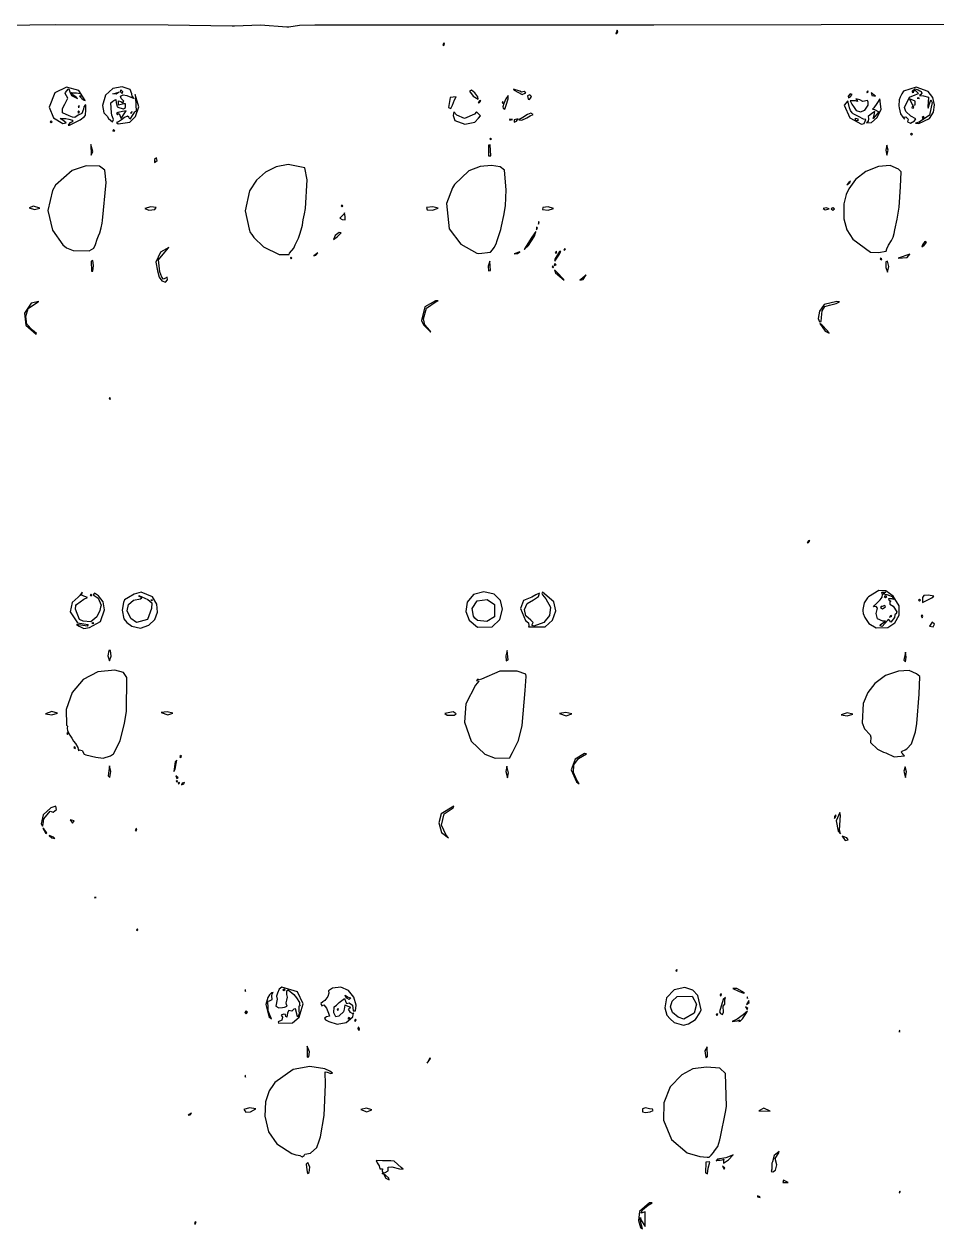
# Model space of a CAD drawing. Extents: x -33 to 316, y 14 to 132.
# Drawn here: x 11.3 to 55, y 74.2 to 131.9 of the extents above; entities that cross this region are included whole.
import ezdxf

# ---------------------------------------------------------------- set-up
doc = ezdxf.new("R2010")
doc.units = 0
doc.layers.add('Layer_1', color=7, linetype='CONTINUOUS')

msp = doc.modelspace()

# ---------------------------------------------------------------- linework, layer by layer
at = {"layer": 'Layer_1', "color": 7}
msp.add_lwpolyline([(10.368854, 131.86031), (12.820149, 131.88821), (18.220422, 131.88121), (21.279005, 131.83351), (21.391319, 131.83427), (22.642384, 131.87517), (23.893998, 131.78747), (23.994667, 131.78347), (24.496181, 131.86507), (25.229365, 131.87597), (41.468275, 131.87197), (57.492859, 131.91157)], dxfattribs=at)
for points in [[(39.749476, 131.52248), (39.712076, 131.62831), (39.655296, 131.44026), (39.749466, 131.52246)], [(31.452143, 130.97714), (31.409813, 131.01444), (31.367483, 130.92474), (31.409813, 130.88744), (31.452143, 130.97714)], [(13.681402, 127.15875), (13.993932, 127.33316), (14.202995, 127.47968), (14.248815, 127.54498), (14.274165, 127.79874), (14.27353, 128.03825), (14.22248, 128.01735), (14.17556, 127.94535), (14.15621, 127.83547), (14.0756, 127.62534), (13.903909, 127.54944), (13.738606, 127.43254), (13.629809, 127.45854), (13.47845, 127.52204), (13.151688, 127.66535), (13.154388, 127.87447), (13.272926, 128.08141), (13.410783, 128.361114), (13.275926, 128.58381), (13.296496, 128.63671), (13.418099, 128.79453), (13.460429, 128.81323), (13.502759, 128.67198), (13.584079, 128.48726), (13.869845, 128.34071), (13.806015, 128.40731), (13.654225, 128.5196), (13.588009, 128.630294), (13.652225, 128.62164), (13.822181, 128.61564), (14.011428, 128.57954), (14.095344, 128.448618), (14.025088, 128.45856), (13.974688, 128.45656), (14.076821, 128.35073), (14.188416, 128.26423), (14.246476, 128.25173), (13.940855, 128.73196), (13.35126, 128.891599), (12.78673, 128.62643), (12.517223, 127.93631), (12.721711, 127.428869), (13.1656, 127.15254), (13.333006, 127.179243), (13.1853, 127.29206), (13.037134, 127.3929), (13.316309, 127.3889), (13.452381, 127.3524), (13.6298, 127.3101), (13.6298, 127.2267), (13.499274, 127.1844), (13.429084, 127.06464), (13.494344, 127.06664), (13.68139, 127.15954)], [(15.600101, 127.33858), (15.547591, 127.46831), (15.520581, 127.54641), (15.500891, 127.66009), (15.466041, 128.14422), (15.557971, 128.21382), (15.619301, 128.25832), (15.708791, 128.29462), (15.727921, 128.13996), (15.77815, 127.946763), (15.905835, 127.90304), (16.074923, 127.85384), (16.169633, 127.92424), (16.169633, 128.08953), (16.093983, 128.08653), (15.841744, 128.02473), (15.832144, 128.24127), (15.94953, 128.20767), (16.0455, 128.140845), (16.085183, 128.22717), (16.021493, 128.28357), (15.957993, 128.34357), (15.935533, 128.46215), (16.062622, 128.52495), (16.236147, 128.49045), (16.582569, 128.34374), (16.485709, 128.45295), (16.468859, 128.56633), (16.393729, 128.77526), (16.018816, 128.904395), (15.559344, 128.83466), (15.215749, 128.512073), (15.069445, 128.00842), (15.140454, 127.658743), (15.298359, 127.50024), (15.358269, 127.39318), (15.551897, 127.22525), (15.600127, 127.33815)], [(15.928158, 128.66073), (15.955018, 128.76122), (16.032048, 128.68092), (16.005442, 128.58478), (15.928157, 128.66072)], [(33.033526, 128.43059), (32.892175, 128.62095), (32.738175, 128.74963), (32.647597, 128.694283), (32.817395, 128.46045), (33.059444, 128.31086), (33.033524, 128.43059)], [(35.341035, 128.61204), (35.257855, 128.69064), (35.135139, 128.65724), (35.046739, 128.70174), (34.748238, 128.78744), (34.783908, 128.75034), (34.953241, 128.64519), (35.159097, 128.537523), (35.341027, 128.61209)], [(51.729809, 128.66494), (51.711139, 128.70724), (51.666309, 128.66494), (51.684979, 128.62264), (51.729809, 128.66494)], [(53.940799, 127.27768), (54.008749, 127.37088), (53.771369, 127.50164), (53.52493, 127.73037), (53.46789, 127.92417), (53.709356, 128.40381), (53.985483, 128.51792), (54.135462, 128.594569), (54.010333, 128.71894), (53.900804, 128.70834), (53.889183, 128.62457), (53.828834, 128.69224), (53.969055, 128.80894), (54.11894, 128.76264), (54.20497, 128.70734), (54.2698, 128.68964), (54.2955, 128.60494), (54.25317, 128.53794), (54.18514, 128.49644), (54.379814, 128.48164), (54.621089, 128.414058), (54.582942, 127.95238), (54.601892, 127.87778), (54.669682, 128.093), (54.731529, 128.276396), (54.798815, 128.1577), (54.66177, 127.54292), (54.163972, 127.2215), (53.994639, 127.1622), (54.150844, 127.1492), (54.673136, 127.38482), (54.85892, 127.695313), (54.907084, 128.050858), (54.820521, 128.398434), (54.602126, 128.68502), (54.024611, 128.88445), (53.423291, 128.695), (53.336241, 128.56821), (53.267051, 128.40727), (53.205771, 128.29028), (53.192701, 127.9971), (53.209281, 127.903), (53.280601, 127.61615), (53.383297, 127.45193), (53.474997, 127.35603), (53.476097, 127.38073), (53.423177, 127.46113), (53.539594, 127.47013), (53.645791, 127.35938), (53.620101, 127.23509), (53.751639, 127.16869), (53.940835, 127.27764)], [(15.560201, 128.57323), (15.863515, 128.64663), (15.718579, 128.56173), (15.560201, 128.57333)], [(16.370796, 127.21355), (16.656546, 127.47943), (16.80481, 127.95631), (16.634909, 128.5379), (16.656639, 128.36856), (16.685409, 127.73356), (16.593139, 127.67006), (16.524869, 127.57556), (16.381223, 127.35254), (16.322913, 127.44784), (16.265053, 127.49444), (16.12747, 127.43094), (15.979303, 127.31816), (15.84172, 127.23826), (15.746675, 127.202068), (15.82055, 127.12692), (16.370786, 127.21362)], [(31.835128, 128.03309), (31.931018, 128.28547), (32.002468, 128.4204), (31.713175, 128.3983), (31.637355, 127.92265), (31.743812, 127.871728), (31.835119, 128.0331)], [(33.18781, 128.25199), (33.12431, 128.24159), (33.06081, 128.14659), (33.12431, 128.15699), (33.18781, 128.25199)], [(34.231847, 128.20989), (34.210497, 128.15699), (34.231847, 128.10409), (34.231847, 128.20992)], [(34.3895, 128.02555), (34.499401, 128.33738), (34.492901, 128.49585), (34.457621, 128.44255), (34.372951, 128.33635), (34.288281, 128.1145), (34.240771, 127.94553), (34.245971, 127.88203), (34.339113, 127.833049), (34.389528, 128.02556)], [(35.556643, 128.36859), (35.610793, 128.44449), (35.534033, 128.52849), (35.424658, 128.468673), (35.450463, 128.31425), (35.508663, 128.30365), (35.556643, 128.36855)], [(51.539309, 127.15615), (51.592589, 127.25703), (51.6124, 127.349934), (51.503039, 127.35583), (51.266497, 127.47781), (51.017027, 127.60632), (50.967817, 127.65962), (50.882177, 127.76642), (50.839097, 127.89943), (50.755467, 128.2413), (50.586811, 128.02375), (50.845612, 127.42482), (51.412311, 127.12634), (51.539311, 127.15614)], [(50.890394, 128.43869), (50.964017, 128.547396), (50.872564, 128.57265), (50.763785, 128.46387), (50.781536, 128.373064), (50.890399, 128.43867)], [(51.572692, 127.79363), (51.722641, 128.03375), (51.727341, 128.1725), (51.697231, 128.249), (51.469346, 128.2069), (51.336835, 128.2862), (51.13692, 128.3284), (51.19793, 128.2618), (51.21101, 128.1996), (51.11576, 128.2419), (50.859635, 128.2389), (50.941805, 128.07783), (51.052261, 127.92209), (51.159724, 127.76575), (51.360808, 127.70825), (51.572677, 127.79405)], [(51.893843, 127.20178), (52.163392, 127.43084), (52.344455, 127.83135), (52.282615, 128.32635), (52.148985, 128.11468), (51.994985, 127.90302), (51.941475, 127.83802), (52.028845, 127.81982), (52.237806, 127.70802), (51.96874, 127.39599), (52.01344, 127.5559), (52.047416, 127.720384), (51.95285, 127.65962), (51.831967, 127.56432), (51.729808, 127.47962), (51.749488, 127.39492), (51.729808, 127.24675), (51.645138, 127.18045), (51.893838, 127.20175)], [(52.085701, 128.46389), (51.868256, 128.61458), (51.906436, 128.48867), (52.085705, 128.46387)], [(53.976126, 128.21345), (53.707898, 128.33161), (53.856716, 128.03384), (53.982703, 128.052016), (53.976126, 128.21345)], [(54.185143, 128.34289), (54.119443, 128.38479), (54.079603, 128.36819), (54.185136, 128.34299)], [(13.968277, 127.71523), (13.925947, 127.75503), (13.883617, 127.68903), (13.925947, 127.64923), (13.968277, 127.71523)], [(13.951721, 128.01849), (13.908481, 127.93959), (13.959471, 127.93942), (13.951671, 128.01842)], [(16.000277, 127.44559), (16.113607, 127.61448), (16.19515, 127.755286), (16.033387, 127.72963), (15.820361, 127.68423), (15.746281, 127.63043), (15.788611, 127.56423), (15.830941, 127.60903), (15.873271, 127.62773), (15.915601, 127.49823), (15.957931, 127.3949), (16.000261, 127.4455)], [(16.487626, 127.72633), (16.407046, 127.64183), (16.468936, 127.65413), (16.487626, 127.72643)], [(32.88886, 127.21755), (33.077531, 127.40846), (33.162981, 127.52291), (33.073031, 127.61281), (32.983081, 127.70271), (32.884351, 127.59739), (32.397979, 127.38971), (32.036397, 127.5435), (31.886601, 127.70696), (31.867221, 127.54098), (31.943741, 127.28958), (32.416548, 127.123353), (32.888841, 127.21748)], [(35.3814, 127.41619), (35.548625, 127.52203), (35.681785, 127.58133), (35.584045, 127.64063), (35.413539, 127.57923), (35.198969, 127.43332), (35.007969, 127.32965), (35.153062, 127.31045), (35.381404, 127.41628)], [(53.907741, 127.94889), (53.842861, 127.96419), (53.827541, 127.89929), (53.892421, 127.88399), (53.907741, 127.94889)], [(12.656143, 127.22566), (12.613813, 127.26796), (12.571483, 127.22566), (12.613813, 127.18336), (12.656143, 127.22566)], [(34.700799, 127.34139), (34.550384, 127.35599), (34.564844, 127.30819), (34.700799, 127.34139)], [(34.96581, 127.37206), (34.7797, 127.32766), (34.784201, 127.217821), (34.885609, 127.26306), (34.965809, 127.37208)], [(51.118821, 127.29664), (51.128966, 127.398129), (51.235889, 127.37394), (51.229489, 127.27173), (51.118775, 127.29663)], [(54.417776, 127.43759), (54.377936, 127.47989), (54.311936, 127.43759), (54.351766, 127.39529), (54.417766, 127.43759)], [(15.66181, 126.79782), (15.59831, 126.86002), (15.56303, 126.78822), (15.66181, 126.79822)], [(33.69581, 126.39768), (33.65348, 126.44248), (33.61115, 126.42378), (33.65348, 126.37898), (33.69581, 126.39768)], [(53.846476, 126.63302), (53.804146, 126.67532), (53.761816, 126.63302), (53.804146, 126.59072), (53.846476, 126.63302)], [(14.608925, 125.81072), (14.518885, 126.14619), (14.529235, 125.62751), (14.608915, 125.81072)], [(33.658992, 125.6064), (33.633152, 126.12429), (33.543762, 126.11829), (33.553812, 125.6066), (33.658993, 125.60599)], [(52.682309, 125.87102), (52.629389, 126.11443), (52.576469, 125.87102), (52.629389, 125.6276), (52.682309, 125.87102)], [(17.69381, 125.38414), (17.648319, 125.508378), (17.558813, 125.42584), (17.567213, 125.27808), (17.693828, 125.38415)], [(14.434143, 121.05066), (14.656944, 121.18642), (14.731024, 121.36302), (14.815144, 121.61214), (14.878644, 121.7642), (14.942144, 121.91966), (15.009284, 122.15225), (15.053384, 122.37019), (15.064704, 122.50283), (15.24142, 124.32891), (15.186461, 124.923004), (14.921507, 125.10399), (14.282241, 125.130396), (13.614169, 124.9055), (12.823793, 124.18944), (12.671143, 123.94437), (12.444474, 122.99143), (12.672226, 122.042779), (13.176375, 121.33403), (13.33982, 121.1991), (13.65732, 121.06328), (14.43414, 121.05068)], [(23.959143, 120.87584), (24.010533, 120.88084), (24.015633, 120.94164), (24.223681, 121.18299), (24.297761, 121.33811), (24.372891, 121.50516), (24.457701, 121.66222), (24.523341, 121.84575), (24.587731, 122.05472), (24.640711, 122.28028), (24.660121, 122.42911), (24.675841, 122.54392), (24.742921, 122.82238), (24.787691, 123.08161), (24.861421, 124.45018), (24.755588, 125.032), (23.95909, 125.18171), (23.381042, 125.069537), (22.866228, 124.81395), (22.435747, 124.429251), (22.110703, 123.92974), (21.906804, 122.96269), (22.089075, 122.08959), (22.138755, 121.9374), (22.223425, 121.82776), (22.308095, 121.69325), (22.775598, 121.23536), (23.535762, 120.87512), (23.959095, 120.87563)], [(33.649776, 120.98816), (33.738146, 121.10055), (33.824726, 121.20755), (33.916886, 121.38367), (33.965586, 121.54616), (34.136998, 122.06636), (34.175258, 122.24045), (34.28723, 122.73834), (34.35864, 123.20401), (34.40286, 123.97947), (34.32186, 124.920209), (34.102132, 125.077452), (33.694467, 125.13788), (33.158065, 125.09874), (32.6147, 124.87576), (31.917805, 124.22197), (31.821485, 124.0645), (31.534206, 123.31715), (31.674525, 122.11014), (32.220726, 121.36446), (32.990477, 120.94646), (33.088217, 120.92556), (33.649772, 120.98816)], [(52.593841, 121.04036), (52.617881, 121.15097), (52.700771, 121.31694), (52.851016, 121.54932), (52.922986, 121.71018), (52.981716, 121.88578), (53.010846, 122.06057), (53.120782, 122.56857), (53.210432, 123.14472), (53.278902, 124.11373), (53.303062, 124.8334), (53.178442, 124.96721), (52.782278, 125.137424), (52.220323, 125.089611), (51.62274, 124.855426), (51.119691, 124.46652), (50.804536, 124.02089), (50.669849, 123.74552), (50.559185, 123.30716), (50.556585, 122.58083), (50.712629, 122.052863), (50.999036, 121.6105), (51.839966, 120.99029), (52.220708, 120.96479), (52.593885, 121.04029)], [(50.84674, 124.31758), (50.877654, 124.38833), (50.80464, 124.32978), (50.71381, 124.21087), (50.846741, 124.31753)], [(12.063477, 123.09356), (11.767715, 123.18646), (11.563529, 123.10866), (11.806374, 123.03456), (12.063477, 123.09356)], [(17.569591, 123.03616), (17.633637, 123.129365), (17.37631, 123.16167), (17.101143, 123.07697), (17.294425, 122.99227), (17.569591, 123.03607)], [(26.58381, 123.20403), (26.54148, 123.24633), (26.49915, 123.20403), (26.54148, 123.16173), (26.58381, 123.20403)], [(31.147906, 123.08756), (30.886244, 123.16166), (30.58431, 123.11936), (30.613139, 123.021194), (30.873324, 123.00102), (31.147906, 123.08762)], [(36.659143, 123.07696), (36.407641, 123.16166), (36.157079, 123.130823), (36.129976, 123.03466), (36.407641, 122.99236), (36.659143, 123.07706)], [(49.85744, 123.06896), (49.722502, 123.11926), (49.575077, 123.081548), (49.666062, 123.02246), (49.857443, 123.06906)], [(50.121143, 123.05576), (50.036473, 123.11926), (49.951803, 123.05576), (50.036473, 122.99226), (50.121143, 123.05576)], [(26.695515, 122.69598), (26.663045, 122.86531), (26.626135, 122.81181), (26.533625, 122.71661), (26.428212, 122.619355), (26.549485, 122.55747), (26.690354, 122.53347), (26.695554, 122.69603)], [(35.981162, 122.43389), (35.939472, 122.44189), (35.939472, 122.33605), (35.981162, 122.43375)], [(26.499143, 121.92126), (26.403893, 121.93336), (26.213393, 121.79315), (26.125766, 121.595929), (26.308643, 121.72195), (26.499143, 121.92126)], [(35.761075, 121.74794), (35.811235, 121.97591), (35.624706, 121.71133), (35.362074, 121.27741), (35.25216, 121.10808), (35.464627, 121.31402), (35.76107, 121.74794)], [(35.896495, 122.15623), (35.854805, 122.18793), (35.854805, 122.06093), (35.896495, 122.15613)], [(18.175085, 119.66078), (18.161785, 119.78963), (18.055456, 119.72973), (17.992646, 119.69033), (17.905486, 119.78623), (17.821656, 120.03851), (17.755315, 120.623994), (18.128332, 121.08644), (18.244151, 121.21379), (17.84828, 120.991949), (17.624417, 120.50241), (17.698417, 120.09252), (17.784357, 119.79121), (17.910154, 119.6153), (18.088146, 119.551875), (18.175089, 119.6608)], [(54.52248, 121.45733), (54.446282, 121.499391), (54.33444, 121.34607), (54.30299, 121.24539), (54.41207, 121.32489), (54.52248, 121.45732)], [(24.128477, 120.70627), (24.083647, 120.74857), (24.064977, 120.70627), (24.109807, 120.66397), (24.128477, 120.70627)], [(25.377894, 120.95267), (25.18681, 120.81386), (25.289604, 120.84666), (25.377894, 120.95272)], [(34.942649, 120.92476), (35.050476, 121.00856), (34.777426, 120.90996), (34.942649, 120.92476)], [(36.921178, 120.84791), (37.017025, 121.018855), (36.950948, 121.02294), (36.72021, 120.65498), (36.724897, 120.561298), (36.921175, 120.84791)], [(36.828476, 121.00756), (36.786146, 121.02376), (36.743816, 120.95526), (36.786146, 120.93906), (36.828476, 121.00756)], [(37.230342, 121.12876), (37.190502, 121.14536), (37.164642, 121.08686), (37.230342, 121.12876)], [(52.385976, 120.66394), (52.317486, 120.70624), (52.301316, 120.66394), (52.369816, 120.62164), (52.385986, 120.66394)], [(53.591621, 120.73207), (53.728658, 120.89114), (53.169143, 120.70257), (53.591621, 120.73207)], [(14.645162, 120.35447), (14.614161, 120.581643), (14.522349, 120.56232), (14.545789, 120.07241), (14.609654, 120.081451), (14.645169, 120.35447)], [(33.64548, 120.1077), (33.61114, 120.55804), (33.53494, 120.31463), (33.545708, 120.095174), (33.645473, 120.1077)], [(36.659143, 120.28296), (36.614313, 120.32526), (36.595643, 120.28296), (36.640473, 120.24066), (36.659143, 120.28296)], [(36.786143, 120.38874), (36.722643, 120.45224), (36.687363, 120.35344), (36.786143, 120.38874)], [(37.113206, 119.72608), (36.864688, 119.98176), (36.715951, 120.134413), (36.763791, 119.99866), (37.167143, 119.6495), (37.113203, 119.7261)], [(52.724643, 120.30457), (52.650563, 120.55804), (52.576483, 120.52634), (52.576483, 120.25866), (52.650563, 120.03693), (52.724643, 120.30462)], [(38.088731, 119.67138), (38.226966, 119.90205), (38.183146, 119.84885), (38.056146, 119.73947), (37.929146, 119.64447), (38.088734, 119.67137)], [(11.913193, 117.09973), (11.710624, 117.2528), (11.450081, 117.53294), (11.404114, 117.90323), (11.512089, 118.29183), (11.952055, 118.58964), (12.021145, 118.63194), (11.652113, 118.55104), (11.330499, 118.073394), (11.40307, 117.49728), (11.891525, 117.06557), (11.913195, 117.09967)], [(30.734949, 117.23923), (30.5073, 117.50129), (30.436143, 117.79275), (30.589123, 118.300213), (31.049976, 118.62583), (31.136716, 118.664468), (31.009106, 118.64963), (30.505013, 118.36749), (30.345768, 117.71916), (30.445028, 117.49961), (30.788008, 117.15177), (30.734948, 117.23917)], [(49.488822, 117.86361), (49.520072, 118.17843), (49.652731, 118.389263), (49.88231, 118.44729), (50.204547, 118.53599), (50.353979, 118.61009), (50.229468, 118.62469), (49.618979, 118.48235), (49.402683, 118.159898), (49.340333, 117.81382), (49.396285, 117.644016), (49.476278, 117.67276), (49.488828, 117.86364)], [(49.788606, 117.22083), (49.509329, 117.51008), (49.421979, 117.56588), (49.668351, 117.20319), (49.865426, 117.10963), (49.788607, 117.22079)], [(15.450143, 113.97529), (15.405313, 114.01759), (15.386643, 113.97529), (15.431473, 113.93299), (15.450143, 113.97529)], [(48.936119, 107.17003), (48.872619, 107.15963), (48.809119, 107.06463), (48.872619, 107.07503), (48.936119, 107.17003)], [(14.4494, 103.00979), (14.976867, 103.29081), (15.17195, 103.85767), (15.101718, 104.232723), (14.877331, 104.53048), (14.682681, 104.656176), (14.623801, 104.57818), (14.868746, 104.41122), (14.999556, 104.08162), (14.973106, 103.98123), (14.936856, 103.82451), (14.791539, 103.52292), (14.508032, 103.28777), (14.137806, 103.30737), (13.972355, 103.39207), (13.773765, 103.88948), (13.798745, 104.0694), (13.824105, 104.1056), (14.169553, 104.36843), (14.34947, 104.45423), (14.09547, 104.54463), (14.08489, 104.56103), (14.10065, 104.70444), (13.987722, 104.5382), (13.911342, 104.4694), (13.618394, 104.210959), (13.51956, 103.76273), (13.86616, 103.22885), (14.182131, 103.18045), (14.380114, 103.149161), (14.328215, 103.08044), (13.820304, 103.15484), (13.947304, 103.07594), (14.180137, 102.96953), (14.449394, 103.00983)], [(14.561143, 104.55369), (14.518813, 104.59849), (14.476483, 104.57979), (14.518813, 104.53499), (14.561143, 104.55369)], [(17.294856, 103.11648), (17.575654, 103.387944), (17.702858, 103.74641), (17.668999, 104.132318), (17.466607, 104.48611), (16.918517, 104.70434), (16.587881, 104.60287), (16.306945, 104.45307), (16.127477, 104.33017), (16.082307, 104.21043), (16.012997, 103.84603), (16.094347, 103.42129), (16.226673, 103.24589), (16.476241, 103.07227), (16.887969, 102.986884), (17.294861, 103.11647)], [(16.690789, 103.25046), (16.426206, 103.43692), (16.255099, 103.80471), (16.308159, 104.11167), (16.5577, 104.318808), (16.889476, 104.39123), (16.955466, 104.43113), (16.839049, 104.49273), (16.804809, 104.53583), (17.235657, 104.35797), (17.433675, 104.19361), (17.420495, 103.92485), (17.221207, 103.39935), (16.690791, 103.25048)], [(33.729245, 103.04922), (34.097007, 103.38668), (34.220307, 103.88653), (34.120967, 104.296598), (33.814597, 104.60873), (33.328704, 104.72291), (32.83914, 104.59229), (32.527915, 104.222466), (32.460148, 103.784689), (32.626711, 103.35876), (33.018476, 103.02448), (33.729245, 103.04918)], [(36.269245, 103.04922), (36.612633, 103.354663), (36.772554, 103.8127), (36.675044, 104.24108), (36.139608, 104.70434), (36.108808, 104.64084), (36.131818, 104.57734), (36.290187, 104.38928), (36.516284, 103.987613), (36.473301, 103.580379), (36.195903, 103.24764), (35.718755, 103.06946), (35.630075, 103.12796), (35.691095, 103.24704), (35.578404, 103.36291), (35.341183, 103.577319), (35.277981, 103.87518), (35.39507, 104.159043), (35.697585, 104.33807), (35.939473, 104.49736), (35.980453, 104.58436), (35.987653, 104.65286), (35.821283, 104.56836), (35.622134, 104.46822), (35.234714, 104.309783), (35.077456, 103.9197), (35.324217, 103.34964), (35.4734, 103.23471), (35.48706, 103.09109), (35.47381, 103.03919), (36.269245, 103.04919)], [(52.676594, 103.01462), (53.007275, 103.2366), (53.211607, 103.60426), (53.211184, 104.04925), (52.932156, 104.51609), (52.574527, 104.773506), (52.242415, 104.79039), (51.740816, 104.48064), (51.703016, 104.43814), (51.540905, 104.19253), (51.474145, 103.88082), (51.467845, 103.80572), (51.487245, 103.6761), (51.561765, 103.48883), (51.761139, 103.204106), (52.111315, 102.99994), (52.676545, 103.01464)], [(52.301309, 103.09572), (52.311889, 103.15422), (52.448308, 103.23362), (52.552977, 103.30742), (52.424478, 103.30742), (52.175067, 103.43362), (52.110867, 103.67704), (52.179137, 103.93205), (52.104797, 104.02385), (51.992542, 104.0085), (52.043597, 104.08495), (52.301309, 104.3315), (52.401741, 104.46153), (52.408641, 104.59671), (52.384791, 104.70254), (52.576438, 104.70454), (52.512938, 104.66224), (52.449438, 104.62564), (52.617895, 104.58904), (52.870485, 104.48802), (52.952163, 104.356466), (52.857575, 104.38698), (52.704227, 104.38796), (52.716917, 104.32346), (52.813717, 104.27396), (52.773887, 104.25146), (52.771787, 104.13149), (52.918464, 104.02715), (53.101881, 103.75721), (53.063211, 103.66151), (53.021221, 103.64571), (53.001451, 103.60381), (52.982511, 103.49743), (52.820713, 103.26515), (52.761063, 103.32865), (52.723263, 103.39215), (52.661093, 103.34655), (52.399765, 103.05645), (52.301255, 103.09575)], [(52.618809, 104.49272), (52.555309, 104.53502), (52.491809, 104.49272), (52.555309, 104.45042), (52.618809, 104.49272)], [(54.516346, 104.30236), (54.770473, 104.43403), (54.871552, 104.511398), (54.611926, 104.56181), (54.392494, 104.549971), (54.337619, 104.4401), (54.331674, 104.204486), (54.516346, 104.30236)], [(17.416903, 104.28382), (17.409203, 104.34912), (17.454453, 104.30392), (17.416933, 104.28372)], [(33.029974, 103.34494), (32.892391, 103.46091), (32.832661, 103.55741), (32.764902, 103.920033), (33.011087, 104.28564), (33.481832, 104.356359), (33.838695, 104.10949), (33.841395, 103.52814), (33.473971, 103.30518), (33.029962, 103.3449)], [(52.419512, 103.9015), (52.55274, 104.00204), (52.52099, 104.05884), (52.407143, 104.01664), (52.349443, 104.02264), (52.312043, 103.96434), (52.41951, 103.90194)], [(54.227476, 104.32346), (54.185146, 104.36576), (54.142816, 104.32346), (54.185146, 104.28116), (54.227476, 104.32346)], [(52.863119, 103.55348), (52.812849, 103.57808), (52.745809, 103.51098), (52.863119, 103.55348)], [(54.354476, 103.53808), (54.312146, 103.62528), (54.269816, 103.56428), (54.312146, 103.47708), (54.354476, 103.53808)], [(14.561143, 103.22517), (14.603473, 103.24387), (14.645803, 103.19907), (14.603473, 103.18037), (14.561143, 103.22517)], [(54.837846, 103.0368), (54.904806, 103.1638), (54.797644, 103.26511), (54.666114, 103.07461), (54.837843, 103.03681)], [(15.482317, 101.63557), (15.455297, 101.90518), (15.366508, 101.917019), (15.331607, 101.65417), (15.401457, 101.41103), (15.482317, 101.63557)], [(34.497548, 101.46271), (34.447228, 101.90249), (34.373148, 101.65944), (34.400567, 101.42225), (34.497553, 101.46271)], [(53.550143, 101.59284), (53.509723, 101.82567), (53.443133, 101.44835), (53.516157, 101.371229), (53.550135, 101.59284)], [(15.450143, 96.86356), (15.602988, 96.95726), (15.890249, 97.5147), (15.908169, 97.6047), (16.12555, 98.41776), (16.212, 99.01043), (16.23202, 100.61245), (16.071746, 100.851359), (15.665533, 100.96156), (14.850025, 100.888823), (14.148888, 100.519064), (13.623957, 99.90205), (13.337068, 99.08755), (13.339668, 98.33736), (13.395008, 98.28076), (13.378278, 98.19276), (13.392498, 98.0579), (13.502861, 97.85944), (13.606768, 97.71318), (13.687278, 97.57049), (13.773868, 97.45942), (13.883854, 97.27043), (13.926184, 97.1054), (13.968514, 97.1484), (14.088368, 97.1191), (14.189265, 96.94655), (14.271905, 96.91135), (14.751681, 96.79653), (15.107851, 96.755018), (15.450181, 96.86343)], [(34.573981, 96.76857), (34.616311, 96.88122), (34.698911, 97.01868), (34.983044, 97.59231), (35.159184, 98.31197), (35.313197, 99.99669), (35.354027, 100.66594), (35.336301, 100.781331), (34.923476, 100.91866), (34.087395, 100.925798), (33.21956, 100.538), (33.103143, 100.5071), (33.039643, 100.5286), (32.976143, 100.4678), (33.039643, 100.4557), (33.093778, 100.433245), (32.935837, 100.25146), (32.460557, 99.36017), (32.397707, 98.46929), (32.726763, 97.570801), (33.377355, 96.93617), (33.862406, 96.74495), (34.573979, 96.76865)], [(53.464248, 96.85946), (53.428878, 96.91126), (53.380318, 96.98136), (53.309848, 97.04776), (53.350378, 97.08116), (53.493422, 97.15006), (53.573662, 97.19486), (53.807961, 97.438684), (53.994514, 98.01541), (54.059624, 98.41758), (54.169856, 99.81614), (54.195686, 100.66437), (54.04826, 100.79381), (53.699294, 100.949494), (53.176278, 100.91236), (52.558775, 100.705534), (52.054915, 100.32353), (51.719415, 99.905474), (51.490963, 99.37008), (51.436203, 98.44394), (51.55466, 98.16501), (51.826868, 97.87093), (51.858618, 97.76482), (51.846015, 97.504416), (52.180385, 97.17781), (52.466135, 97.04175), (52.57646, 97.00905), (52.978627, 96.81766), (53.464232, 96.85946)], [(12.910143, 98.90483), (12.642034, 98.98953), (12.34609, 98.87956), (12.639506, 98.82016), (12.910143, 98.90486)], [(18.434643, 98.90483), (18.172977, 98.96773), (17.877871, 98.93363), (18.20181, 98.83032), (18.434643, 98.90482)], [(31.900106, 98.81973), (32.001805, 98.882921), (31.860996, 98.96943), (31.460574, 98.89683), (31.566047, 98.80813), (31.741358, 98.80513), (31.900108, 98.81973)], [(37.540239, 98.87263), (37.254913, 98.94673), (36.955476, 98.89023), (37.270813, 98.78614), (37.540239, 98.87254)], [(50.988976, 98.86203), (50.725341, 98.92293), (50.438092, 98.82057), (50.72808, 98.78597), (50.988976, 98.86197)], [(13.418143, 97.93098), (13.373313, 97.97328), (13.354643, 97.93098), (13.399473, 97.88868), (13.418143, 97.93098)], [(13.777977, 97.25364), (13.709477, 97.29594), (13.693307, 97.25364), (13.761797, 97.21134), (13.777967, 97.25364)], [(37.786137, 95.70456), (37.615008, 96.072533), (37.643654, 96.430131), (37.858668, 96.740594), (38.246643, 96.96716), (38.146271, 96.98106), (37.707137, 96.712051), (37.50581, 96.19525), (37.757773, 95.61317), (37.886367, 95.52378), (37.786133, 95.70457)], [(15.47131, 96.11395), (15.40781, 96.38559), (15.34309, 95.90973), (15.426004, 95.832073), (15.471313, 96.11395)], [(18.542335, 96.22669), (18.600845, 96.50186), (18.622119, 96.655778), (18.541385, 96.57766), (18.492385, 96.11028), (18.542335, 96.2267)], [(18.857977, 96.83006), (18.841807, 96.87236), (18.773307, 96.83006), (18.789477, 96.78776), (18.857977, 96.83006)], [(18.690925, 95.81781), (18.578031, 95.91091), (18.625141, 95.77176), (18.690921, 95.81776)], [(34.513122, 96.05465), (34.434142, 96.36444), (34.373142, 96.1175), (34.458942, 95.81411), (34.513122, 96.05465)], [(53.571309, 96.09285), (53.507899, 96.34333), (53.434439, 96.13166), (53.518409, 95.82475), (53.571299, 96.09285)], [(18.667477, 95.6449), (18.622647, 95.6872), (18.603977, 95.6449), (18.648807, 95.6026), (18.667477, 95.6449)], [(18.752143, 95.56028), (18.733473, 95.60258), (18.688643, 95.56028), (18.707313, 95.51798), (18.752143, 95.56028)], [(18.962582, 95.51638), (18.993322, 95.58728), (18.890227, 95.54728), (18.859063, 95.478693), (18.962577, 95.51638)], [(12.23281, 93.60768), (12.2572, 93.85133), (12.556857, 94.21623), (12.700794, 94.16333), (12.859278, 94.30091), (12.840979, 94.448458), (12.597865, 94.37741), (12.226159, 94.039513), (12.129777, 93.60245), (12.193677, 93.489529), (12.232812, 93.60745)], [(31.517705, 93.06736), (31.296976, 93.546528), (31.425255, 94.08853), (31.854308, 94.3802), (31.886508, 94.4503), (31.28281, 94.09197), (31.177095, 93.6553), (31.302524, 93.19258), (31.633533, 92.93917), (31.517705, 93.06735)], [(50.349671, 93.2993), (50.396971, 94.02214), (50.377661, 94.14375), (50.20059, 93.751438), (50.286221, 93.26008), (50.398218, 93.123286), (50.349671, 93.29928)], [(13.706116, 93.75564), (13.51932, 93.80664), (13.629442, 93.64299), (13.706112, 93.75568)], [(50.17574, 93.95164), (50.18214, 94.03634), (50.12111, 93.95164), (50.11471, 93.86694), (50.17573, 93.95164)], [(12.402143, 93.17155), (12.342423, 93.25545), (12.263553, 93.36884), (12.211703, 93.39204), (12.360788, 93.1473), (12.402138, 93.1715)], [(12.719643, 92.96173), (12.51257, 93.04523), (12.649201, 92.94176), (12.779686, 92.902148), (12.719641, 92.96176)], [(16.719496, 93.37211), (16.677806, 93.38011), (16.636116, 93.28241), (16.677806, 93.27441), (16.719496, 93.37211)], [(50.764639, 92.84111), (50.713809, 92.93421), (50.482657, 93.01771), (50.633147, 92.80564), (50.764639, 92.84104)], [(14.761346, 90.08255), (14.680206, 90.08555), (14.705786, 90.05995), (14.761346, 90.08215)], [(16.762477, 88.53295), (16.743807, 88.57525), (16.698977, 88.53295), (16.717647, 88.49065), (16.762477, 88.53295)], [(42.58581, 86.58585), (42.56714, 86.62815), (42.52231, 86.58585), (42.54098, 86.54355), (42.58581, 86.58585)], [(21.913728, 85.66216), (21.888148, 85.63656), (21.910388, 85.58096), (21.913688, 85.66206)], [(23.089367, 84.4115), (23.009477, 84.64636), (22.994187, 84.77706), (22.978857, 85.11655), (23.070427, 85.12455), (23.192786, 85.190711), (23.180642, 85.37307), (23.186542, 85.47237), (23.239462, 85.53067), (23.154792, 85.51697), (23.070122, 85.42407), (22.981472, 85.28969), (22.894602, 84.9483), (23.027795, 84.38462), (23.161555, 84.264911), (23.089355, 84.41182)], [(24.169625, 84.07149), (24.493013, 84.3486), (24.674764, 84.984819), (24.405833, 85.56781), (23.652232, 85.79059), (23.535815, 85.68619), (23.441675, 85.49628), (23.405135, 85.36047), (23.432755, 85.20395), (23.376155, 84.872109), (23.513175, 84.8), (23.690108, 84.8178), (23.787398, 84.8298), (23.913064, 84.8669), (23.873784, 84.9563), (23.857274, 85.0384), (23.901794, 85.16699), (23.921924, 85.3009), (23.901484, 85.43646), (23.895684, 85.61225), (23.959184, 85.65065), (24.232835, 85.4353), (24.350793, 85.27363), (24.497817, 85.05473), (24.506817, 84.95933), (24.535847, 84.88733), (24.470697, 84.87673), (24.463597, 84.70596), (24.481737, 84.48624), (24.404377, 84.36818), (24.380517, 84.51398), (24.306777, 84.74444), (24.230707, 84.73644), (24.135314, 84.630919), (23.992002, 84.67314), (23.928502, 84.54926), (23.895702, 84.35314), (23.848072, 84.38494), (23.837492, 84.47244), (23.73695, 84.48834), (23.627234, 84.436), (23.67992, 84.34712), (23.65613, 84.19869), (23.473529, 84.12939), (23.493529, 84.06739), (24.169677, 84.07139)], [(23.705143, 85.65453), (23.771143, 85.69683), (23.810983, 85.65453), (23.744983, 85.61223), (23.705143, 85.65453)], [(26.736891, 84.08452), (27.059691, 84.35903), (27.09181, 84.55386), (27.04948, 84.50536), (26.943647, 84.57106), (26.840732, 84.738091), (26.901317, 84.78087), (26.964817, 84.80437), (26.677721, 84.91497), (26.645671, 84.73823), (26.607011, 84.61072), (26.419542, 84.42373), (26.392782, 84.39203), (26.240327, 84.36663), (26.143617, 84.55152), (26.157662, 84.838154), (26.27068, 84.91781), (26.405017, 85.05211), (26.650055, 85.24096), (26.711835, 85.10601), (26.750595, 85.00781), (26.874789, 85.03101), (27.036053, 84.91741), (27.066483, 84.64804), (27.189698, 84.658076), (27.218815, 84.92393), (27.105167, 85.31205), (26.851285, 85.625138), (26.477981, 85.77651), (26.089091, 85.74091), (25.893281, 85.614476), (25.912044, 85.49957), (25.856994, 85.33826), (25.717375, 85.15084), (25.611897, 85.08234), (25.515347, 84.99944), (25.571187, 84.8924), (25.674074, 84.9354), (25.799431, 84.77643), (25.894031, 84.5447), (25.932251, 84.399979), (25.800251, 84.35953), (25.694812, 84.30053), (25.741192, 84.21503), (25.899942, 84.13533), (26.297895, 84.008475), (26.736893, 84.08433)], [(43.125919, 84.02532), (43.469225, 84.238836), (43.672714, 84.55247), (43.734714, 84.70619), (43.57604, 85.39076), (43.328433, 85.634761), (42.952263, 85.76723), (42.444155, 85.655361), (42.068618, 85.27395), (41.989147, 84.789065), (42.093818, 84.43744), (42.243653, 84.26491), (42.447884, 84.085025), (42.885037, 83.9658), (43.125913, 84.0253)], [(44.702476, 85.42145), (44.685836, 85.48495), (44.644836, 85.42145), (44.661476, 85.35795), (44.702476, 85.42145)], [(45.803143, 85.52075), (45.445028, 85.72832), (45.252809, 85.72432), (45.522608, 85.59947), (45.549138, 85.57957), (45.771388, 85.49067), (45.803138, 85.52067)], [(26.77076, 85.25143), (26.70372, 85.3582), (26.6885, 85.3987), (26.80683, 85.3267), (26.873, 85.2839), (26.962201, 85.2704), (26.8812, 85.1894), (26.770777, 85.2514)], [(42.62852, 84.35426), (42.363087, 84.572033), (42.267076, 84.845209), (42.342536, 85.119185), (42.59152, 85.33936), (43.298761, 85.35336), (43.504316, 84.978026), (43.397201, 84.53175), (42.904941, 84.25896), (42.628517, 84.35426)], [(44.808703, 84.5848), (44.788973, 84.86942), (44.865483, 84.97644), (44.868083, 85.10339), (44.873683, 85.19169), (44.897489, 85.297238), (44.789843, 85.19211), (44.613393, 84.60406), (44.660073, 84.52856), (44.749333, 84.46856), (44.808633, 84.58497)], [(45.972476, 84.7619), (45.859586, 84.835), (45.932636, 84.72211), (45.972476, 84.76191)], [(46.034071, 85.0511), (46.022841, 85.1464), (45.905625, 84.94936), (46.034068, 85.05115)], [(45.959061, 85.32355), (45.933481, 85.29795), (45.955721, 85.24235), (45.959021, 85.32345)], [(22.01181, 84.594), (21.94831, 84.653), (21.88481, 84.5697), (21.94831, 84.5107), (22.01181, 84.594)], [(26.372143, 84.722), (26.353473, 84.7643), (26.308643, 84.722), (26.327313, 84.6797), (26.372143, 84.722)], [(26.83781, 84.29986), (26.88264, 84.34216), (26.90131, 84.29986), (26.85648, 84.25756), (26.83781, 84.29986)], [(27.21881, 84.21741), (27.17648, 84.25721), (27.13415, 84.19121), (27.17648, 84.15141), (27.21881, 84.21741)], [(44.533143, 84.4684), (44.490813, 84.5107), (44.448483, 84.4684), (44.490813, 84.4261), (44.533143, 84.4684)], [(45.453893, 84.17218), (45.584884, 84.22338), (45.538563, 84.13328), (45.602063, 84.15088), (45.720199, 84.27279), (45.846323, 84.46636), (45.944826, 84.629418), (45.745133, 84.45616), (45.453507, 84.25736), (45.21048, 84.147), (45.453897, 84.1722)], [(27.371506, 83.77383), (27.345806, 83.85853), (27.307436, 83.87623), (27.291206, 83.79153), (27.355266, 83.70683), (27.371496, 83.77383)], [(53.240394, 83.71491), (53.214814, 83.68931), (53.237054, 83.63371), (53.240354, 83.71481)], [(24.975143, 82.69105), (24.864056, 82.95283), (24.862156, 82.42926), (24.95034, 82.446271), (24.975118, 82.69105)], [(44.04178, 82.46167), (44.02041, 82.9268), (43.916465, 82.73338), (43.936995, 82.51113), (43.975518, 82.398806), (44.041779, 82.46163)], [(24.721143, 77.71683), (24.760713, 77.78033), (25.033403, 77.82573), (25.327603, 78.11148), (25.441099, 78.42799), (25.500829, 78.62023), (25.687903, 79.637884), (25.753369, 81.11891), (25.737909, 81.72702), (25.832779, 81.70642), (26.001732, 81.65472), (26.075812, 81.67132), (25.959395, 81.76642), (25.714679, 81.86893), (25.002132, 81.979513), (24.205254, 81.83463), (23.324145, 81.22548), (23.259105, 81.12333), (23.051223, 80.81123), (22.873456, 80.298655), (22.841593, 79.6077), (23.024464, 78.85673), (23.416445, 78.2827), (24.127353, 77.82261), (24.32795, 77.75871), (24.445704, 77.73751), (24.524794, 77.71681), (24.637143, 77.65331), (24.721153, 77.71681)], [(30.77387, 82.36289), (30.73927, 82.39459), (30.606415, 82.14918), (30.773869, 82.36284)], [(44.109809, 77.64617), (44.215643, 77.73797), (44.321476, 77.87212), (44.369726, 77.94962), (44.531795, 78.14795), (44.582315, 78.31728), (44.625135, 78.46674), (44.663755, 78.6149), (44.896597, 79.78948), (44.940677, 80.07498), (44.897317, 81.65379), (44.63284, 81.905275), (43.982812, 81.95789), (43.335636, 81.866275), (42.812888, 81.58845), (42.251814, 81.00943), (41.939665, 80.237916), (41.928515, 79.40908), (42.315885, 78.494606), (43.061465, 77.85161), (43.662357, 77.67916), (44.015412, 77.63476), (44.109812, 77.64606)], [(21.913728, 81.55591), (21.888148, 81.53031), (21.910388, 81.47471), (21.913688, 81.55581)], [(19.329964, 79.75658), (19.175477, 79.65303), (19.260397, 79.66433), (19.329957, 79.75653)], [(22.153563, 79.8179), (22.405451, 79.95186), (22.10706, 80.00216), (21.842477, 79.92936), (21.925197, 79.78994), (22.153568, 79.81794)], [(27.972919, 79.90748), (27.708746, 79.98158), (27.430476, 79.92518), (27.724719, 79.82103), (27.972919, 79.90753)], [(41.291862, 79.8123), (41.44281, 79.8758), (41.41106, 79.9441), (41.256399, 79.9632), (41.070361, 80.0017), (40.93213, 79.958), (40.92763, 79.8155), (41.06957, 79.7766), (41.29182, 79.8123)], [(47.030809, 79.84608), (46.728507, 79.98154), (46.501643, 79.85454), (47.030809, 79.84654)], [(47.290787, 77.01833), (47.351417, 77.28089), (47.275137, 77.57464), (47.454144, 77.85238), (47.470904, 77.90598), (47.235816, 77.714634), (47.142355, 77.42086), (47.120005, 77.35696), (47.119996, 77.12133), (47.113796, 77.05963), (47.090956, 76.94851), (47.162726, 76.94451), (47.290755, 77.01861)], [(24.959734, 76.90192), (24.996674, 77.16651), (24.895154, 77.39247), (24.820494, 77.30777), (24.847574, 77.02888), (24.877542, 76.86056), (24.959745, 76.90188)], [(28.785376, 76.63686), (28.603973, 76.79231), (28.467643, 76.86351), (28.606717, 76.90011), (28.739283, 76.98811), (28.753304, 77.16183), (28.928403, 77.17367), (29.288237, 77.08817), (29.459123, 77.067058), (29.367227, 77.14157), (29.027541, 77.45307), (28.869811, 77.46307), (28.478748, 77.46907), (28.179638, 77.48617), (28.224228, 77.36896), (28.319478, 77.22829), (28.348048, 77.0778), (28.406998, 77.0848), (28.469268, 77.0878), (28.452138, 76.97916), (28.627818, 76.62938), (28.79472, 76.559793), (28.785378, 76.63638)], [(44.073526, 77.11832), (44.144586, 77.40184), (44.109816, 77.42404), (43.951067, 77.39994), (43.944367, 76.88403), (44.03612, 76.850255), (44.073497, 77.11834)], [(45.043243, 77.51213), (45.261455, 77.751481), (45.120923, 77.69702), (44.910831, 77.61642), (44.511543, 77.55322), (44.451728, 77.466444), (44.538673, 77.49432), (44.647905, 77.49504), (44.732085, 77.50764), (44.821115, 77.54884), (44.794905, 77.47484), (44.808185, 77.35702), (45.043241, 77.51212)], [(44.871809, 77.12161), (44.757929, 77.21481), (44.828149, 77.06058), (44.871809, 77.12158)], [(47.898837, 76.4256), (47.682772, 76.53384), (47.642292, 76.42788), (47.898832, 76.42588)], [(46.543976, 75.74793), (46.425062, 75.78603), (46.438142, 75.74793), (46.557056, 75.70983), (46.543976, 75.74793)], [(53.26609, 75.95965), (53.24986, 76.02065), (53.21148, 75.93595), (53.26609, 75.95965)], [(40.869921, 74.38476), (40.819481, 74.6758), (40.835425, 74.747861), (40.843801, 74.6417), (41.047581, 74.32334), (41.045481, 75.01667), (40.955951, 74.98627), (40.867218, 74.962925), (40.919671, 75.11211), (41.19723, 75.33729), (41.391846, 75.45502), (41.26718, 75.45014), (40.781354, 75.04065), (40.729445, 74.612935), (40.827754, 74.26793), (40.919748, 74.206059), (40.869904, 74.38472)], [(19.555829, 74.53377), (19.514139, 74.54177), (19.472449, 74.44397), (19.514139, 74.43597), (19.555829, 74.53367)]]:
    msp.add_lwpolyline(points, close=True, dxfattribs=at)

doc.saveas('drawing.dxf')
